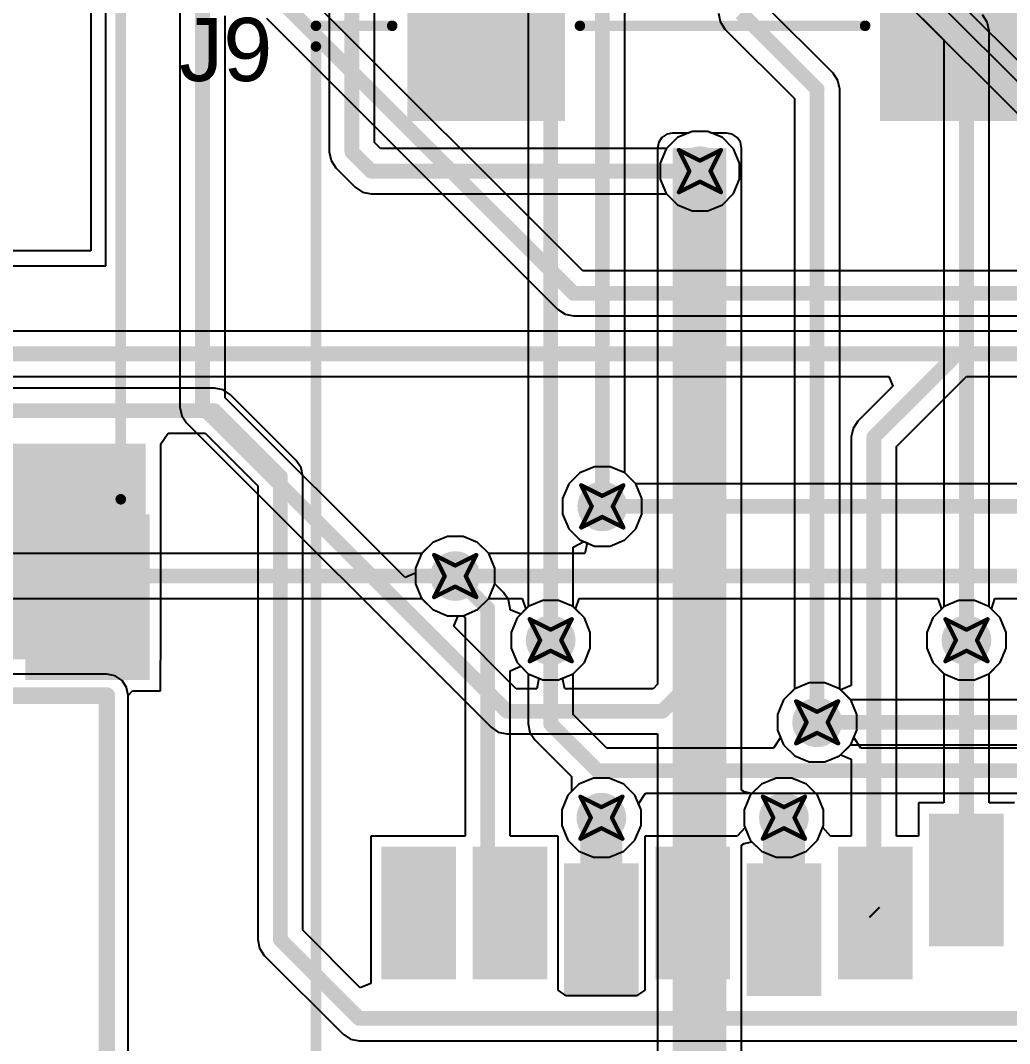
# Model space of a CAD drawing. Header units: inches. Extents: x -3 to 488, y -11 to 93.
# Drawn here: x 58.97 to 70.89, y -4.2 to 8.14 of the extents above; entities that cross this region are included whole.
import ezdxf

# ---------------------------------------------------------------- set-up
doc = ezdxf.new("R2010")
doc.units = ezdxf.units.IN
for name, color, linetype in [('Board Cutout', 216, 'Continuous'), ('Bottom Layer', 5, 'Continuous'), ('Drill Drawing', 1, 'Continuous'), ('Layer 1', 16, 'Continuous'), ('Layer 2', 76, 'Continuous'), ('Top Layer', 1, 'Continuous'), ('Top Overlay', 2, 'Continuous'), ('Top Paste', 8, 'Continuous'), ('Top Solder', 216, 'Continuous'), ('Via Holes', 16, 'Continuous')]:
    doc.layers.add(name, color=color, linetype=linetype)
doc.styles.add('Arial', font='', dxfattribs={"height": 0.2})
doc.styles.get('Arial').set_extended_font_data('Arial')

msp = doc.modelspace()

# ---------------------------------------------------------------- hatches: boundary and pattern name
at = {"layer": 'Bottom Layer'}
h = msp.add_hatch(color=5, dxfattribs=at)
edge = h.paths.add_edge_path()
edge.add_arc((67.158, 6.325), 0.3, 0, 360)
h = msp.add_hatch(color=5, dxfattribs=at)
edge = h.paths.add_edge_path()
edge.add_arc((65.981, 2.282), 0.3, 0, 360)
h = msp.add_hatch(color=5, dxfattribs=at)
edge = h.paths.add_edge_path()
edge.add_arc((64.209, 1.442), 0.3, 0, 360)
h = msp.add_hatch(color=5, dxfattribs=at)
edge = h.paths.add_edge_path()
edge.add_arc((65.359, 0.668), 0.3, 0, 360)
h = msp.add_hatch(color=5, dxfattribs=at)
edge = h.paths.add_edge_path()
edge.add_arc((70.37, 0.668), 0.3, 0, 360)
h = msp.add_hatch(color=5, dxfattribs=at)
edge = h.paths.add_edge_path()
edge.add_arc((68.57, -0.322), 0.3, 0, 360)
h = msp.add_hatch(color=5, dxfattribs=at)
edge = h.paths.add_edge_path()
edge.add_arc((65.97, -1.472), 0.3, 0, 360)
h = msp.add_hatch(color=5, dxfattribs=at)
edge = h.paths.add_edge_path()
edge.add_arc((68.17, -1.472), 0.3, 0, 360)
at = {"layer": 'Layer 1'}
h = msp.add_hatch(color=16, dxfattribs=at)
edge = h.paths.add_edge_path()
edge.add_arc((67.158, 6.325), 0.3, 0, 360)
h = msp.add_hatch(color=16, dxfattribs=at)
edge = h.paths.add_edge_path()
edge.add_arc((65.981, 2.282), 0.3, 0, 360)
h = msp.add_hatch(color=16, dxfattribs=at)
edge = h.paths.add_edge_path()
edge.add_arc((64.209, 1.442), 0.3, 0, 360)
h = msp.add_hatch(color=16, dxfattribs=at)
edge = h.paths.add_edge_path()
edge.add_arc((65.359, 0.668), 0.3, 0, 360)
h = msp.add_hatch(color=16, dxfattribs=at)
edge = h.paths.add_edge_path()
edge.add_arc((70.37, 0.668), 0.3, 0, 360)
h = msp.add_hatch(color=16, dxfattribs=at)
edge = h.paths.add_edge_path()
edge.add_arc((68.57, -0.322), 0.3, 0, 360)
h = msp.add_hatch(color=16, dxfattribs=at)
edge = h.paths.add_edge_path()
edge.add_arc((65.97, -1.472), 0.3, 0, 360)
h = msp.add_hatch(color=16, dxfattribs=at)
edge = h.paths.add_edge_path()
edge.add_arc((68.17, -1.472), 0.3, 0, 360)
at = {"layer": 'Layer 2'}
msp.add_hatch(color=76, dxfattribs=at).paths.add_polyline_path([(66.829, -5.436), (67.477, -5.436), (67.477, 6.604), (66.829, 6.604)])
h = msp.add_hatch(color=76, dxfattribs=at)
edge = h.paths.add_edge_path()
edge.add_arc((67.158, 6.325), 0.3, 0, 360)
h = msp.add_hatch(color=76, dxfattribs=at)
edge = h.paths.add_edge_path()
edge.add_arc((65.981, 2.282), 0.3, 0, 360)
h = msp.add_hatch(color=76, dxfattribs=at)
edge = h.paths.add_edge_path()
edge.add_arc((64.209, 1.442), 0.3, 0, 360)
h = msp.add_hatch(color=76, dxfattribs=at)
edge = h.paths.add_edge_path()
edge.add_arc((65.359, 0.668), 0.3, 0, 360)
h = msp.add_hatch(color=76, dxfattribs=at)
edge = h.paths.add_edge_path()
edge.add_arc((70.37, 0.668), 0.3, 0, 360)
h = msp.add_hatch(color=76, dxfattribs=at)
edge = h.paths.add_edge_path()
edge.add_arc((68.57, -0.322), 0.3, 0, 360)
h = msp.add_hatch(color=76, dxfattribs=at)
edge = h.paths.add_edge_path()
edge.add_arc((65.97, -1.472), 0.3, 0, 360)
h = msp.add_hatch(color=76, dxfattribs=at)
edge = h.paths.add_edge_path()
edge.add_arc((68.17, -1.472), 0.3, 0, 360)
at = {"layer": 'Top Layer'}
for points in [[(63.68, 8.378), (65.48, 8.378), (65.48, 6.978), (63.68, 6.978)], [(69.38, 8.378), (71.18, 8.378), (71.18, 6.978), (69.38, 6.978)], [(45.928, 0.437), (60.478, 0.437), (60.478, 3.037), (45.928, 3.037)], [(59.078, 2.137), (60.478, 2.137), (60.478, 0.237), (59.078, 0.237)], [(69.97, -1.472), (70.77, -1.472), (70.77, -2.972), (69.97, -2.972)], [(63.37, -1.872), (64.17, -1.872), (64.17, -3.372), (63.37, -3.372)], [(64.47, -1.872), (65.27, -1.872), (65.27, -3.372), (64.47, -3.372)], [(66.67, -1.872), (67.47, -1.872), (67.47, -3.372), (66.67, -3.372)], [(68.87, -1.872), (69.67, -1.872), (69.67, -3.372), (68.87, -3.372)], [(65.57, -2.072), (66.37, -2.072), (66.37, -3.572), (65.57, -3.572)], [(67.77, -2.072), (68.57, -2.072), (68.57, -3.572), (67.77, -3.572)]]:
    msp.add_hatch(color=1, dxfattribs=at).paths.add_polyline_path(points)
h = msp.add_hatch(color=1, dxfattribs=at)
edge = h.paths.add_edge_path()
edge.add_arc((67.158, 6.325), 0.3, 0, 360)
h = msp.add_hatch(color=1, dxfattribs=at)
edge = h.paths.add_edge_path()
edge.add_arc((65.981, 2.282), 0.3, 0, 360)
h = msp.add_hatch(color=1, dxfattribs=at)
edge = h.paths.add_edge_path()
edge.add_arc((64.209, 1.442), 0.3, 0, 360)
h = msp.add_hatch(color=1, dxfattribs=at)
edge = h.paths.add_edge_path()
edge.add_arc((65.359, 0.668), 0.3, 0, 360)
h = msp.add_hatch(color=1, dxfattribs=at)
edge = h.paths.add_edge_path()
edge.add_arc((70.37, 0.668), 0.3, 0, 360)
h = msp.add_hatch(color=1, dxfattribs=at)
edge = h.paths.add_edge_path()
edge.add_arc((68.57, -0.322), 0.3, 0, 360)
h = msp.add_hatch(color=1, dxfattribs=at)
edge = h.paths.add_edge_path()
edge.add_arc((65.97, -1.472), 0.3, 0, 360)
h = msp.add_hatch(color=1, dxfattribs=at)
edge = h.paths.add_edge_path()
edge.add_arc((68.17, -1.472), 0.3, 0, 360)
at = {"layer": 'Top Paste'}
for points in [[(63.68, 8.378), (65.48, 8.378), (65.48, 6.978), (63.68, 6.978)], [(69.38, 8.378), (71.18, 8.378), (71.18, 6.978), (69.38, 6.978)], [(59.078, 2.137), (60.478, 2.137), (60.478, 0.237), (59.078, 0.237)], [(69.97, -1.472), (70.77, -1.472), (70.77, -2.972), (69.97, -2.972)], [(63.37, -1.872), (64.17, -1.872), (64.17, -3.372), (63.37, -3.372)], [(64.47, -1.872), (65.27, -1.872), (65.27, -3.372), (64.47, -3.372)], [(66.67, -1.872), (67.47, -1.872), (67.47, -3.372), (66.67, -3.372)], [(68.87, -1.872), (69.67, -1.872), (69.67, -3.372), (68.87, -3.372)], [(65.57, -2.072), (66.37, -2.072), (66.37, -3.572), (65.57, -3.572)], [(67.77, -2.072), (68.57, -2.072), (68.57, -3.572), (67.77, -3.572)]]:
    msp.add_hatch(color=8, dxfattribs=at).paths.add_polyline_path(points)
at = {"layer": 'Top Solder'}
for points in [[(63.63, 8.428), (65.53, 8.428), (65.53, 6.928), (63.63, 6.928)], [(69.33, 8.428), (71.23, 8.428), (71.23, 6.928), (69.33, 6.928)], [(59.028, 2.187), (60.528, 2.187), (60.528, 0.187), (59.028, 0.187)], [(69.92, -1.422), (70.82, -1.422), (70.82, -3.022), (69.92, -3.022)], [(63.32, -1.822), (64.22, -1.822), (64.22, -3.422), (63.32, -3.422)], [(64.42, -1.822), (65.32, -1.822), (65.32, -3.422), (64.42, -3.422)], [(66.62, -1.822), (67.52, -1.822), (67.52, -3.422), (66.62, -3.422)], [(68.82, -1.822), (69.72, -1.822), (69.72, -3.422), (68.82, -3.422)], [(65.52, -2.022), (66.42, -2.022), (66.42, -3.622), (65.52, -3.622)], [(67.72, -2.022), (68.62, -2.022), (68.62, -3.622), (67.72, -3.622)]]:
    msp.add_hatch(color=216, dxfattribs=at).paths.add_polyline_path(points)
at = {"layer": 'Via Holes'}
h = msp.add_hatch(color=7, dxfattribs=at)
edge = h.paths.add_edge_path()
edge.add_arc((67.158, 6.325), 0.15, 0, 360)
h = msp.add_hatch(color=7, dxfattribs=at)
edge = h.paths.add_edge_path()
edge.add_arc((65.981, 2.282), 0.15, 0, 360)
h = msp.add_hatch(color=7, dxfattribs=at)
edge = h.paths.add_edge_path()
edge.add_arc((64.209, 1.442), 0.15, 0, 360)
h = msp.add_hatch(color=7, dxfattribs=at)
edge = h.paths.add_edge_path()
edge.add_arc((65.359, 0.668), 0.15, 0, 360)
h = msp.add_hatch(color=7, dxfattribs=at)
edge = h.paths.add_edge_path()
edge.add_arc((70.37, 0.668), 0.15, 0, 360)
h = msp.add_hatch(color=7, dxfattribs=at)
edge = h.paths.add_edge_path()
edge.add_arc((68.57, -0.322), 0.15, 0, 360)
h = msp.add_hatch(color=7, dxfattribs=at)
edge = h.paths.add_edge_path()
edge.add_arc((65.97, -1.472), 0.15, 0, 360)
h = msp.add_hatch(color=7, dxfattribs=at)
edge = h.paths.add_edge_path()
edge.add_arc((68.17, -1.472), 0.15, 0, 360)

# ---------------------------------------------------------------- linework, layer by layer
at = {"layer": 'Board Cutout', "const_width": 0.2}
for points in [[(0.01, 0), (60.01, 0)], [(60.01, -5.48), (60.01, 0)]]:
    msp.add_lwpolyline(points, dxfattribs=at)
at = {"layer": 'Board Cutout', "const_width": 0.1}
msp.add_lwpolyline([(59.96, 0, 1), (60.06, 0, 1)], format="xyb", close=True, dxfattribs=at)
msp.add_lwpolyline([(59.96, 0, 1), (60.06, 0, 1)], format="xyb", close=True, dxfattribs=at)
at = {"layer": 'Bottom Layer'}
for p, q in [((71.325, 7.321), (69.018, 9.628)), ((68.89, 9.5), (71.25, 7.14)), ((67.063, 6.802), (66.887, 6.73)), ((67.253, 6.802), (67.063, 6.802)), ((67.428, 6.73), (67.253, 6.802)), ((66.887, 6.73), (66.753, 6.595)), ((67.563, 6.595), (67.428, 6.73)), ((66.753, 6.595), (66.68, 6.42)), ((67.635, 6.42), (67.563, 6.595)), ((66.68, 6.42), (66.68, 6.23)), ((67.635, 6.23), (67.635, 6.42)), ((66.68, 6.23), (66.753, 6.054)), ((67.563, 6.054), (67.635, 6.23)), ((66.753, 6.054), (66.887, 5.92)), ((67.428, 5.92), (67.563, 6.054)), ((66.887, 5.92), (67.063, 5.847)), ((67.063, 5.847), (67.253, 5.847)), ((67.253, 5.847), (67.428, 5.92)), ((65.886, 2.76), (65.71, 2.687)), ((66.076, 2.76), (65.886, 2.76)), ((66.252, 2.687), (66.076, 2.76)), ((65.71, 2.687), (65.576, 2.553)), ((66.386, 2.553), (66.252, 2.687)), ((65.576, 2.553), (65.503, 2.377)), ((66.459, 2.377), (66.386, 2.553)), ((65.503, 2.377), (65.503, 2.187)), ((66.459, 2.187), (66.459, 2.377)), ((65.503, 2.187), (65.576, 2.012)), ((66.386, 2.012), (66.459, 2.187)), ((65.576, 2.012), (65.71, 1.877)), ((66.252, 1.877), (66.386, 2.012)), ((64.114, 1.92), (63.938, 1.847)), ((64.304, 1.92), (64.114, 1.92)), ((64.479, 1.847), (64.304, 1.92)), ((65.71, 1.877), (65.886, 1.804)), ((66.076, 1.804), (66.252, 1.877)), ((63.938, 1.847), (63.804, 1.713)), ((64.614, 1.713), (64.479, 1.847)), ((65.886, 1.804), (66.076, 1.804)), ((63.804, 1.713), (63.731, 1.537)), ((64.686, 1.537), (64.614, 1.713)), ((63.731, 1.537), (63.731, 1.347)), ((64.686, 1.347), (64.686, 1.537)), ((63.731, 1.347), (63.804, 1.171)), ((64.614, 1.171), (64.686, 1.347)), ((63.804, 1.171), (63.938, 1.037)), ((64.479, 1.037), (64.614, 1.171)), ((65.264, 1.146), (65.089, 1.073)), ((65.455, 1.146), (65.264, 1.146)), ((65.63, 1.073), (65.455, 1.146)), ((70.275, 1.146), (70.1, 1.073)), ((70.465, 1.146), (70.275, 1.146)), ((70.641, 1.073), (70.465, 1.146)), ((63.938, 1.037), (64.114, 0.964)), ((64.304, 0.964), (64.479, 1.037)), ((65.089, 1.073), (64.954, 0.939)), ((65.765, 0.939), (65.63, 1.073)), ((70.1, 1.073), (69.965, 0.939)), ((70.775, 0.939), (70.641, 1.073)), ((64.114, 0.964), (64.304, 0.964)), ((64.954, 0.939), (64.882, 0.763)), ((65.837, 0.763), (65.765, 0.939)), ((69.965, 0.939), (69.892, 0.763)), ((70.848, 0.763), (70.775, 0.939)), ((64.882, 0.763), (64.882, 0.573)), ((65.837, 0.573), (65.837, 0.763)), ((69.892, 0.763), (69.892, 0.573)), ((70.848, 0.573), (70.848, 0.763)), ((64.882, 0.573), (64.954, 0.398)), ((65.765, 0.398), (65.837, 0.573)), ((69.892, 0.573), (69.965, 0.398)), ((70.775, 0.398), (70.848, 0.573)), ((64.954, 0.398), (65.088, 0.264)), ((65.631, 0.264), (65.765, 0.398)), ((69.965, 0.398), (70.1, 0.263)), ((70.641, 0.263), (70.775, 0.398)), ((60.01, 0.259), (0.269, 0.259)), ((60.109, 0.239), (60.01, 0.259)), ((65.088, 0.264), (65.088, -0.341)), ((65.631, -0.229), (65.631, 0.264)), ((70.1, 0.263), (70.275, 0.19)), ((70.465, 0.19), (70.641, 0.263)), ((60.193, 0.183), (60.109, 0.239)), ((60.249, 0.099), (60.193, 0.183)), ((68.475, 0.155), (68.3, 0.083)), ((68.665, 0.155), (68.475, 0.155)), ((68.841, 0.083), (68.665, 0.155)), ((70.275, 0.19), (70.465, 0.19)), ((60.269, 0), (60.249, 0.099)), ((68.3, 0.083), (68.165, -0.052)), ((68.975, -0.052), (68.841, 0.083)), ((60.269, -5.478), (60.269, 0)), ((68.165, -0.052), (68.092, -0.227)), ((69.048, -0.227), (68.975, -0.052)), ((66.036, -0.633), (65.631, -0.229)), ((68.092, -0.227), (68.092, -0.417)), ((69.048, -0.417), (69.048, -0.227)), ((65.088, -0.341), (65.108, -0.445)), ((65.108, -0.445), (65.167, -0.534)), ((68.092, -0.417), (68.129, -0.506)), ((69.011, -0.506), (69.048, -0.417)), ((65.167, -0.534), (65.61, -0.977)), ((68.129, -0.506), (68.044, -0.633)), ((69.096, -0.633), (69.011, -0.506)), ((68.044, -0.633), (66.036, -0.633)), ((85.218, -0.633), (69.096, -0.633)), ((65.61, -0.977), (65.61, -1.156)), ((65.565, -1.201), (65.492, -1.377)), ((65.61, -1.156), (65.565, -1.201)), ((66.418, -1.304), (66.503, -1.177)), ((66.503, -1.177), (80.689, -1.177)), ((66.448, -1.377), (66.418, -1.304)), ((65.492, -1.377), (65.492, -1.567)), ((66.448, -1.567), (66.448, -1.377)), ((65.492, -1.567), (65.565, -1.743)), ((66.375, -1.743), (66.448, -1.567)), ((65.565, -1.743), (65.7, -1.877)), ((66.241, -1.877), (66.375, -1.743)), ((65.7, -1.877), (65.875, -1.95)), ((65.875, -1.95), (66.065, -1.95)), ((66.065, -1.95), (66.241, -1.877))]:
    msp.add_line(p, q, dxfattribs=at)
at = {"layer": 'Bottom Layer', "const_width": 0.178}
for points in [[(65.359, -0.341), (65.359, 0.668)], [(65.359, -0.341), (65.923, -0.905)], [(65.923, -0.905), (85.621, -0.905)]]:
    msp.add_lwpolyline(points, dxfattribs=at)
at = {"layer": 'Bottom Layer', "const_width": 0.0889}
for points in [[(65.315, 0.668, 1), (65.404, 0.668, 1)], [(65.315, -0.341, 1), (65.404, -0.341, 1)], [(65.315, -0.341, 1), (65.404, -0.341, 1)], [(65.879, -0.905, 1), (65.968, -0.905, 1)], [(65.879, -0.905, 1), (65.968, -0.905, 1)]]:
    msp.add_lwpolyline(points, format="xyb", close=True, dxfattribs=at)
at = {"layer": 'Drill Drawing', "const_width": 0.0508}
for points in [[(66.904, 6.579), (67.158, 6.452)], [(66.904, 6.579), (67.031, 6.325)], [(67.158, 6.452), (67.412, 6.579)], [(67.285, 6.325), (67.412, 6.579)], [(66.904, 6.071), (67.031, 6.325)], [(67.285, 6.325), (67.412, 6.071)], [(66.904, 6.071), (67.158, 6.198)], [(67.158, 6.198), (67.412, 6.071)], [(65.727, 2.536), (65.981, 2.409)], [(65.727, 2.536), (65.854, 2.282)], [(65.981, 2.409), (66.235, 2.536)], [(66.108, 2.282), (66.235, 2.536)], [(65.727, 2.028), (65.854, 2.282)], [(66.108, 2.282), (66.235, 2.028)], [(65.727, 2.028), (65.981, 2.155)], [(65.981, 2.155), (66.235, 2.028)], [(63.955, 1.696), (64.209, 1.569)], [(63.955, 1.696), (64.082, 1.442)], [(64.209, 1.569), (64.463, 1.696)], [(64.336, 1.442), (64.463, 1.696)], [(63.955, 1.188), (64.082, 1.442)], [(64.336, 1.442), (64.463, 1.188)], [(63.955, 1.188), (64.209, 1.315)], [(64.209, 1.315), (64.463, 1.188)], [(65.105, 0.922), (65.359, 0.795)], [(65.105, 0.922), (65.232, 0.668)], [(65.359, 0.795), (65.613, 0.922)], [(65.486, 0.668), (65.613, 0.922)], [(70.116, 0.922), (70.37, 0.795)], [(70.116, 0.922), (70.243, 0.668)], [(70.37, 0.795), (70.624, 0.922)], [(70.497, 0.668), (70.624, 0.922)], [(65.105, 0.414), (65.232, 0.668)], [(65.486, 0.668), (65.613, 0.414)], [(70.116, 0.414), (70.243, 0.668)], [(70.497, 0.668), (70.624, 0.414)], [(65.105, 0.414), (65.359, 0.541)], [(65.359, 0.541), (65.613, 0.414)], [(70.116, 0.414), (70.37, 0.541)], [(70.37, 0.541), (70.624, 0.414)], [(68.316, -0.068), (68.57, -0.195)], [(68.316, -0.068), (68.443, -0.322)], [(68.57, -0.195), (68.824, -0.068)], [(68.697, -0.322), (68.824, -0.068)], [(68.316, -0.576), (68.443, -0.322)], [(68.697, -0.322), (68.824, -0.576)], [(68.316, -0.576), (68.57, -0.449)], [(68.57, -0.449), (68.824, -0.576)], [(65.716, -1.218), (65.97, -1.345)], [(65.716, -1.218), (65.843, -1.472)], [(65.97, -1.345), (66.224, -1.218)], [(66.097, -1.472), (66.224, -1.218)], [(67.916, -1.218), (68.17, -1.345)], [(67.916, -1.218), (68.043, -1.472)], [(68.17, -1.345), (68.424, -1.218)], [(68.297, -1.472), (68.424, -1.218)], [(65.716, -1.726), (65.843, -1.472)], [(66.097, -1.472), (66.224, -1.726)], [(67.916, -1.726), (68.043, -1.472)], [(68.297, -1.472), (68.424, -1.726)], [(65.716, -1.726), (65.97, -1.599)], [(65.97, -1.599), (66.224, -1.726)], [(67.916, -1.726), (68.17, -1.599)], [(68.17, -1.599), (68.424, -1.726)]]:
    msp.add_lwpolyline(points, dxfattribs=at)
at = {"layer": 'Drill Drawing', "const_width": 0.0254}
for points in [[(66.891, 6.579, 1), (66.916, 6.579, 1)], [(66.891, 6.579, 1), (66.916, 6.579, 1)], [(67.399, 6.579, 1), (67.424, 6.579, 1)], [(67.399, 6.579, 1), (67.424, 6.579, 1)], [(67.145, 6.452, 1), (67.17, 6.452, 1)], [(67.145, 6.452, 1), (67.17, 6.452, 1)], [(67.018, 6.325, 1), (67.043, 6.325, 1)], [(67.018, 6.325, 1), (67.043, 6.325, 1)], [(67.272, 6.325, 1), (67.297, 6.325, 1)], [(67.272, 6.325, 1), (67.297, 6.325, 1)], [(67.145, 6.198, 1), (67.17, 6.198, 1)], [(67.145, 6.198, 1), (67.17, 6.198, 1)], [(66.891, 6.071, 1), (66.916, 6.071, 1)], [(66.891, 6.071, 1), (66.916, 6.071, 1)], [(67.399, 6.071, 1), (67.424, 6.071, 1)], [(67.399, 6.071, 1), (67.424, 6.071, 1)], [(65.714, 2.536, 1), (65.74, 2.536, 1)], [(65.714, 2.536, 1), (65.74, 2.536, 1)], [(66.222, 2.536, 1), (66.248, 2.536, 1)], [(66.222, 2.536, 1), (66.248, 2.536, 1)], [(65.968, 2.409, 1), (65.994, 2.409, 1)], [(65.968, 2.409, 1), (65.994, 2.409, 1)], [(65.841, 2.282, 1), (65.867, 2.282, 1)], [(65.841, 2.282, 1), (65.867, 2.282, 1)], [(66.095, 2.282, 1), (66.121, 2.282, 1)], [(66.095, 2.282, 1), (66.121, 2.282, 1)], [(65.968, 2.155, 1), (65.994, 2.155, 1)], [(65.968, 2.155, 1), (65.994, 2.155, 1)], [(65.714, 2.028, 1), (65.74, 2.028, 1)], [(65.714, 2.028, 1), (65.74, 2.028, 1)], [(66.222, 2.028, 1), (66.248, 2.028, 1)], [(66.222, 2.028, 1), (66.248, 2.028, 1)], [(63.942, 1.696, 1), (63.967, 1.696, 1)], [(63.942, 1.696, 1), (63.967, 1.696, 1)], [(64.45, 1.696, 1), (64.475, 1.696, 1)], [(64.45, 1.696, 1), (64.475, 1.696, 1)], [(64.196, 1.569, 1), (64.221, 1.569, 1)], [(64.196, 1.569, 1), (64.221, 1.569, 1)], [(64.069, 1.442, 1), (64.094, 1.442, 1)], [(64.069, 1.442, 1), (64.094, 1.442, 1)], [(64.323, 1.442, 1), (64.348, 1.442, 1)], [(64.323, 1.442, 1), (64.348, 1.442, 1)], [(64.196, 1.315, 1), (64.221, 1.315, 1)], [(64.196, 1.315, 1), (64.221, 1.315, 1)], [(63.942, 1.188, 1), (63.967, 1.188, 1)], [(63.942, 1.188, 1), (63.967, 1.188, 1)], [(64.45, 1.188, 1), (64.475, 1.188, 1)], [(64.45, 1.188, 1), (64.475, 1.188, 1)], [(65.093, 0.922, 1), (65.118, 0.922, 1)], [(65.093, 0.922, 1), (65.118, 0.922, 1)], [(65.601, 0.922, 1), (65.626, 0.922, 1)], [(65.601, 0.922, 1), (65.626, 0.922, 1)], [(70.104, 0.922, 1), (70.129, 0.922, 1)], [(70.104, 0.922, 1), (70.129, 0.922, 1)], [(70.612, 0.922, 1), (70.637, 0.922, 1)], [(70.612, 0.922, 1), (70.637, 0.922, 1)], [(65.347, 0.795, 1), (65.372, 0.795, 1)], [(65.347, 0.795, 1), (65.372, 0.795, 1)], [(70.358, 0.795, 1), (70.383, 0.795, 1)], [(70.358, 0.795, 1), (70.383, 0.795, 1)], [(65.22, 0.668, 1), (65.245, 0.668, 1)], [(65.22, 0.668, 1), (65.245, 0.668, 1)], [(65.474, 0.668, 1), (65.499, 0.668, 1)], [(65.474, 0.668, 1), (65.499, 0.668, 1)], [(70.231, 0.668, 1), (70.256, 0.668, 1)], [(70.231, 0.668, 1), (70.256, 0.668, 1)], [(70.485, 0.668, 1), (70.51, 0.668, 1)], [(70.485, 0.668, 1), (70.51, 0.668, 1)], [(65.347, 0.541, 1), (65.372, 0.541, 1)], [(65.347, 0.541, 1), (65.372, 0.541, 1)], [(70.358, 0.541, 1), (70.383, 0.541, 1)], [(70.358, 0.541, 1), (70.383, 0.541, 1)], [(65.093, 0.414, 1), (65.118, 0.414, 1)], [(65.093, 0.414, 1), (65.118, 0.414, 1)], [(65.601, 0.414, 1), (65.626, 0.414, 1)], [(65.601, 0.414, 1), (65.626, 0.414, 1)], [(70.104, 0.414, 1), (70.129, 0.414, 1)], [(70.104, 0.414, 1), (70.129, 0.414, 1)], [(70.612, 0.414, 1), (70.637, 0.414, 1)], [(70.612, 0.414, 1), (70.637, 0.414, 1)], [(68.304, -0.068, 1), (68.329, -0.068, 1)], [(68.304, -0.068, 1), (68.329, -0.068, 1)], [(68.812, -0.068, 1), (68.837, -0.068, 1)], [(68.812, -0.068, 1), (68.837, -0.068, 1)], [(68.558, -0.195, 1), (68.583, -0.195, 1)], [(68.558, -0.195, 1), (68.583, -0.195, 1)], [(68.431, -0.322, 1), (68.456, -0.322, 1)], [(68.431, -0.322, 1), (68.456, -0.322, 1)], [(68.685, -0.322, 1), (68.71, -0.322, 1)], [(68.685, -0.322, 1), (68.71, -0.322, 1)], [(68.558, -0.449, 1), (68.583, -0.449, 1)], [(68.558, -0.449, 1), (68.583, -0.449, 1)], [(68.304, -0.576, 1), (68.329, -0.576, 1)], [(68.304, -0.576, 1), (68.329, -0.576, 1)], [(68.812, -0.576, 1), (68.837, -0.576, 1)], [(68.812, -0.576, 1), (68.837, -0.576, 1)], [(65.704, -1.218, 1), (65.729, -1.218, 1)], [(65.704, -1.218, 1), (65.729, -1.218, 1)], [(66.212, -1.218, 1), (66.237, -1.218, 1)], [(66.212, -1.218, 1), (66.237, -1.218, 1)], [(67.904, -1.218, 1), (67.929, -1.218, 1)], [(67.904, -1.218, 1), (67.929, -1.218, 1)], [(68.412, -1.218, 1), (68.437, -1.218, 1)], [(68.412, -1.218, 1), (68.437, -1.218, 1)], [(65.958, -1.345, 1), (65.983, -1.345, 1)], [(65.958, -1.345, 1), (65.983, -1.345, 1)], [(68.158, -1.345, 1), (68.183, -1.345, 1)], [(68.158, -1.345, 1), (68.183, -1.345, 1)], [(65.831, -1.472, 1), (65.856, -1.472, 1)], [(65.831, -1.472, 1), (65.856, -1.472, 1)], [(66.085, -1.472, 1), (66.11, -1.472, 1)], [(66.085, -1.472, 1), (66.11, -1.472, 1)], [(68.031, -1.472, 1), (68.056, -1.472, 1)], [(68.031, -1.472, 1), (68.056, -1.472, 1)], [(68.285, -1.472, 1), (68.31, -1.472, 1)], [(68.285, -1.472, 1), (68.31, -1.472, 1)], [(65.958, -1.599, 1), (65.983, -1.599, 1)], [(65.958, -1.599, 1), (65.983, -1.599, 1)], [(68.158, -1.599, 1), (68.183, -1.599, 1)], [(68.158, -1.599, 1), (68.183, -1.599, 1)], [(65.704, -1.726, 1), (65.729, -1.726, 1)], [(65.704, -1.726, 1), (65.729, -1.726, 1)], [(66.212, -1.726, 1), (66.237, -1.726, 1)], [(66.212, -1.726, 1), (66.237, -1.726, 1)], [(67.904, -1.726, 1), (67.929, -1.726, 1)], [(67.904, -1.726, 1), (67.929, -1.726, 1)], [(68.412, -1.726, 1), (68.437, -1.726, 1)], [(68.412, -1.726, 1), (68.437, -1.726, 1)]]:
    msp.add_lwpolyline(points, format="xyb", close=True, dxfattribs=at)
at = {"layer": 'Layer 1'}
for p, q in [((69.186, 8.819), (72.463, 5.542)), ((65.748, 5.123), (62.318, 8.553)), ((61.934, 8.169), (65.443, 4.659)), ((67.063, 6.802), (66.887, 6.73)), ((67.253, 6.802), (67.063, 6.802)), ((67.428, 6.73), (67.253, 6.802)), ((66.887, 6.73), (66.753, 6.595)), ((67.563, 6.595), (67.428, 6.73)), ((66.753, 6.595), (66.68, 6.42)), ((67.635, 6.42), (67.563, 6.595)), ((66.68, 6.42), (66.68, 6.23)), ((67.635, 6.23), (67.635, 6.42)), ((66.68, 6.23), (66.753, 6.054)), ((67.563, 6.054), (67.635, 6.23)), ((66.753, 6.054), (66.887, 5.92)), ((67.428, 5.92), (67.563, 6.054)), ((66.887, 5.92), (67.063, 5.847)), ((67.063, 5.847), (67.253, 5.847)), ((67.253, 5.847), (67.428, 5.92)), ((109.961, 5.123), (65.748, 5.123)), ((65.443, 4.659), (65.443, 4.659)), ((65.443, 4.659), (65.532, 4.6)), ((65.532, 4.6), (65.636, 4.579)), ((65.636, 4.579), (65.636, 4.579)), ((65.636, 4.579), (101.096, 4.579)), ((65.886, 2.76), (65.71, 2.687)), ((66.076, 2.76), (65.886, 2.76)), ((66.252, 2.687), (66.076, 2.76)), ((65.71, 2.687), (65.576, 2.553)), ((66.385, 2.554), (66.252, 2.687)), ((65.576, 2.553), (65.503, 2.377)), ((71.426, 2.554), (66.385, 2.554)), ((65.503, 2.377), (65.503, 2.187)), ((65.503, 2.187), (65.576, 2.012)), ((65.576, 2.012), (65.71, 1.877)), ((64.114, 1.92), (63.938, 1.847)), ((64.304, 1.92), (64.114, 1.92)), ((64.479, 1.847), (64.304, 1.92)), ((65.71, 1.877), (65.798, 1.841)), ((63.938, 1.847), (63.805, 1.714)), ((64.612, 1.714), (64.479, 1.847)), ((65.798, 1.841), (65.772, 1.714)), ((63.805, 1.714), (50.975, 1.714)), ((65.772, 1.714), (64.612, 1.714)), ((50.863, 1.17), (63.805, 1.17)), ((63.805, 1.17), (63.938, 1.037)), ((64.479, 1.037), (64.612, 1.17)), ((64.612, 1.17), (65.016, 1.17)), ((65.016, 1.17), (65.059, 1.043)), ((65.66, 1.043), (65.703, 1.17)), ((65.703, 1.17), (70.027, 1.17)), ((70.027, 1.17), (70.07, 1.043)), ((70.671, 1.043), (70.713, 1.17)), ((70.713, 1.17), (71.211, 1.17)), ((63.938, 1.037), (64.114, 0.964)), ((64.304, 0.964), (64.479, 1.037)), ((65.059, 1.043), (64.954, 0.939)), ((65.765, 0.939), (65.66, 1.043)), ((70.07, 1.043), (69.965, 0.939)), ((70.775, 0.939), (70.671, 1.043)), ((64.114, 0.964), (64.304, 0.964)), ((64.954, 0.939), (64.882, 0.763)), ((65.837, 0.763), (65.765, 0.939)), ((69.965, 0.939), (69.892, 0.763)), ((70.848, 0.763), (70.775, 0.939)), ((64.882, 0.763), (64.882, 0.573)), ((65.837, 0.573), (65.837, 0.763)), ((69.892, 0.763), (69.892, 0.573)), ((70.848, 0.573), (70.848, 0.763)), ((64.882, 0.573), (64.954, 0.398)), ((65.765, 0.398), (65.837, 0.573)), ((69.892, 0.573), (69.965, 0.398)), ((70.775, 0.398), (70.848, 0.573)), ((64.954, 0.398), (65.089, 0.263)), ((65.63, 0.263), (65.765, 0.398)), ((69.965, 0.398), (70.1, 0.263)), ((70.641, 0.263), (70.775, 0.398)), ((60.01, 0.259), (0.269, 0.259)), ((60.109, 0.239), (60.01, 0.259)), ((65.089, 0.263), (65.264, 0.19)), ((65.455, 0.19), (65.63, 0.263)), ((70.1, 0.263), (70.275, 0.19)), ((70.465, 0.19), (70.641, 0.263)), ((60.193, 0.183), (60.109, 0.239)), ((60.249, 0.099), (60.193, 0.183)), ((65.264, 0.19), (65.455, 0.19)), ((68.475, 0.155), (68.3, 0.083)), ((68.665, 0.155), (68.475, 0.155)), ((68.841, 0.083), (68.665, 0.155)), ((70.275, 0.19), (70.465, 0.19)), ((60.269, 0), (60.249, 0.099)), ((68.3, 0.083), (68.165, -0.052)), ((68.974, -0.051), (68.841, 0.083)), ((60.269, -5.478), (60.269, 0)), ((68.165, -0.052), (68.092, -0.227)), ((80.205, -0.051), (68.974, -0.051)), ((68.092, -0.227), (68.092, -0.417)), ((68.092, -0.417), (68.165, -0.593)), ((68.165, -0.593), (68.3, -0.727)), ((68.841, -0.727), (68.974, -0.594)), ((68.974, -0.594), (85.095, -0.594)), ((68.3, -0.727), (68.475, -0.8)), ((68.665, -0.8), (68.841, -0.727)), ((68.475, -0.8), (68.665, -0.8)), ((67.9, -1.067), (67.765, -1.201)), ((68.075, -0.994), (67.9, -1.067)), ((68.265, -0.994), (68.075, -0.994)), ((68.441, -1.067), (68.265, -0.994)), ((68.575, -1.201), (68.441, -1.067)), ((67.765, -1.201), (67.692, -1.377)), ((68.648, -1.377), (68.575, -1.201)), ((67.692, -1.377), (67.692, -1.567)), ((68.648, -1.567), (68.648, -1.377)), ((67.692, -1.567), (67.765, -1.743)), ((68.575, -1.743), (68.648, -1.567)), ((67.765, -1.743), (67.9, -1.877)), ((68.441, -1.877), (68.575, -1.743)), ((67.9, -1.877), (68.075, -1.95)), ((68.075, -1.95), (68.265, -1.95)), ((68.265, -1.95), (68.441, -1.877))]:
    msp.add_line(p, q, dxfattribs=at)
at = {"layer": 'Layer 1', "const_width": 0.178}
for points in [[(57.619, 20.771), (72.655, 5.735)], [(60.279, 18.796), (72.629, 6.446)], [(61.84, 8.647), (65.636, 4.851)], [(65.636, 4.851), (120.472, 4.851)], [(65.981, 2.282), (71.426, 2.282)], [(50.863, 1.442), (64.209, 1.442)], [(64.209, 1.442), (71.323, 1.442)], [(68.57, -0.322), (116.024, -0.322)]]:
    msp.add_lwpolyline(points, dxfattribs=at)
at = {"layer": 'Layer 1', "const_width": 0.0889}
for points in [[(65.591, 4.851, 1), (65.68, 4.851, 1)], [(65.591, 4.851, 1), (65.68, 4.851, 1)], [(65.937, 2.282, 1), (66.026, 2.282, 1)], [(64.164, 1.442, 1), (64.253, 1.442, 1)], [(64.164, 1.442, 1), (64.253, 1.442, 1)], [(68.526, -0.322, 1), (68.615, -0.322, 1)]]:
    msp.add_lwpolyline(points, format="xyb", close=True, dxfattribs=at)
at = {"layer": 'Layer 2'}
for p, q in [((59.816, 10.421), (59.816, 5.363)), ((59.997, 5.182), (59.997, 10.421)), ((60.891, 10.439), (60.891, 3.48)), ((65.088, 10.439), (65.088, 1.072)), ((66.253, 2.686), (66.253, 10.439)), ((69.186, 8.819), (70.098, 7.907)), ((68.763, 7.506), (67.924, 8.344)), ((61.435, 3.593), (61.435, 8.197)), ((67.38, 8.232), (67.401, 8.128)), ((70.621, 8.123), (70.563, 8.212)), ((67.401, 8.128), (67.459, 8.039)), ((67.459, 8.039), (68.298, 7.201)), ((70.642, 8.019), (70.621, 8.123)), ((70.098, 7.907), (70.098, 1.072)), ((70.642, 1.072), (70.642, 8.019)), ((70.642, 8.019), (70.642, 8.019)), ((68.821, 7.417), (68.763, 7.506)), ((68.842, 7.313), (68.821, 7.417)), ((68.842, 0.081), (68.842, 7.313)), ((68.298, 7.201), (68.298, 0.081)), ((67.063, 6.802), (67.021, 6.785)), ((67.253, 6.802), (67.063, 6.802)), ((67.294, 6.785), (67.253, 6.802)), ((66.661, 6.673), (66.647, 6.604)), ((66.7, 6.732), (66.661, 6.673)), ((66.759, 6.771), (66.7, 6.732)), ((66.829, 6.785), (66.759, 6.771)), ((67.021, 6.785), (66.829, 6.785)), ((67.477, 6.785), (67.294, 6.785)), ((67.546, 6.771), (67.477, 6.785)), ((67.605, 6.732), (67.546, 6.771)), ((67.645, 6.673), (67.605, 6.732)), ((67.658, 6.604), (67.645, 6.673)), ((66.647, 6.604), (66.647, 0.137)), ((67.658, -1.142), (67.658, 6.604)), ((59.816, 5.363), (52.746, 5.363)), ((52.565, 5.182), (59.997, 5.182)), ((63.604, 1.424), (61.435, 3.593)), ((60.891, 3.48), (60.912, 3.376)), ((60.912, 3.376), (60.971, 3.288)), ((60.971, 3.288), (64.64, -0.381)), ((66.386, 2.553), (66.253, 2.686)), ((66.459, 2.377), (66.386, 2.553)), ((66.459, 2.187), (66.459, 2.377)), ((66.386, 2.012), (66.459, 2.187)), ((66.252, 1.877), (66.386, 2.012)), ((64.114, 1.92), (63.938, 1.847)), ((64.304, 1.92), (64.114, 1.92)), ((64.479, 1.847), (64.304, 1.92)), ((65.631, 1.79), (65.758, 1.857)), ((65.758, 1.857), (65.886, 1.804)), ((66.076, 1.804), (66.252, 1.877)), ((63.938, 1.847), (63.804, 1.713)), ((64.614, 1.713), (64.479, 1.847)), ((65.631, 1.072), (65.631, 1.79)), ((65.886, 1.804), (66.076, 1.804)), ((63.804, 1.713), (63.731, 1.537)), ((64.686, 1.537), (64.614, 1.713)), ((63.731, 1.537), (63.731, 1.477)), ((64.686, 1.347), (64.686, 1.537)), ((63.731, 1.477), (63.604, 1.424)), ((64.614, 1.171), (64.686, 1.347)), ((64.479, 1.037), (64.614, 1.171)), ((64.304, 0.964), (64.479, 1.037)), ((65.088, 1.072), (64.954, 0.939)), ((65.765, 0.939), (65.631, 1.072)), ((70.098, 1.072), (69.965, 0.939)), ((70.775, 0.939), (70.642, 1.072)), ((64.191, 0.837), (64.243, 0.964)), ((64.243, 0.964), (64.304, 0.964)), ((64.954, 0.939), (64.882, 0.763)), ((65.837, 0.763), (65.765, 0.939)), ((69.965, 0.939), (69.892, 0.763)), ((70.848, 0.763), (70.775, 0.939)), ((64.945, 0.083), (64.191, 0.837)), ((64.882, 0.763), (64.882, 0.573)), ((65.837, 0.573), (65.837, 0.763)), ((69.892, 0.763), (69.892, 0.573)), ((70.848, 0.573), (70.848, 0.763)), ((64.882, 0.573), (64.954, 0.398)), ((65.765, 0.398), (65.837, 0.573)), ((69.892, 0.573), (69.965, 0.398)), ((70.775, 0.398), (70.848, 0.573)), ((64.954, 0.398), (65.089, 0.263)), ((65.63, 0.263), (65.765, 0.398)), ((69.965, 0.398), (70.1, 0.263)), ((70.641, 0.263), (70.775, 0.398)), ((60.01, 0.259), (0.269, 0.259)), ((60.109, 0.239), (60.01, 0.259)), ((65.089, 0.263), (65.217, 0.21)), ((65.502, 0.21), (65.63, 0.263)), ((70.1, 0.263), (70.275, 0.19)), ((70.465, 0.19), (70.641, 0.263)), ((60.193, 0.183), (60.109, 0.239)), ((60.249, 0.099), (60.193, 0.183)), ((65.217, 0.21), (65.191, 0.083)), ((65.528, 0.083), (65.502, 0.21)), ((66.647, 0.137), (66.593, 0.083)), ((70.275, 0.19), (70.465, 0.19)), ((60.269, 0), (60.249, 0.099)), ((65.191, 0.083), (64.945, 0.083)), ((66.593, 0.083), (65.528, 0.083)), ((68.298, 0.081), (68.165, -0.052)), ((68.975, -0.052), (68.842, 0.081)), ((60.269, -5.478), (60.269, 0)), ((68.165, -0.052), (68.092, -0.227)), ((69.048, -0.227), (68.975, -0.052)), ((68.092, -0.227), (68.092, -0.417)), ((69.048, -0.417), (69.048, -0.227)), ((64.64, -0.381), (64.64, -0.381)), ((64.64, -0.381), (64.728, -0.44)), ((64.728, -0.44), (64.832, -0.461)), ((64.832, -0.461), (66.647, -0.461)), ((66.647, -0.461), (66.647, -5.436)), ((68.092, -0.417), (68.165, -0.593)), ((68.975, -0.593), (69.048, -0.417)), ((68.165, -0.593), (68.3, -0.727)), ((68.841, -0.727), (68.975, -0.593)), ((68.3, -0.727), (68.475, -0.8)), ((68.665, -0.8), (68.841, -0.727)), ((68.475, -0.8), (68.665, -0.8)), ((65.7, -1.067), (65.565, -1.201)), ((65.875, -0.994), (65.7, -1.067)), ((66.065, -0.994), (65.875, -0.994)), ((66.241, -1.067), (66.065, -0.994)), ((66.375, -1.201), (66.241, -1.067)), ((67.9, -1.067), (67.785, -1.181)), ((68.075, -0.994), (67.9, -1.067)), ((68.265, -0.994), (68.075, -0.994)), ((68.441, -1.067), (68.265, -0.994)), ((68.575, -1.201), (68.441, -1.067)), ((65.565, -1.201), (65.492, -1.377)), ((66.448, -1.377), (66.375, -1.201)), ((67.69, -1.16), (67.658, -1.142)), ((67.785, -1.181), (67.69, -1.16)), ((68.648, -1.377), (68.575, -1.201)), ((65.492, -1.377), (65.492, -1.567)), ((66.448, -1.567), (66.448, -1.377)), ((68.648, -1.567), (68.648, -1.377)), ((65.492, -1.567), (65.565, -1.743)), ((66.375, -1.743), (66.448, -1.567)), ((68.575, -1.743), (68.648, -1.567)), ((65.565, -1.743), (65.7, -1.877)), ((66.241, -1.877), (66.375, -1.743)), ((67.658, -1.802), (67.69, -1.784)), ((67.658, -5.436), (67.658, -1.802)), ((67.69, -1.784), (67.785, -1.763)), ((67.785, -1.763), (67.9, -1.877)), ((68.441, -1.877), (68.575, -1.743)), ((65.7, -1.877), (65.875, -1.95)), ((65.875, -1.95), (66.065, -1.95)), ((66.065, -1.95), (66.241, -1.877)), ((67.9, -1.877), (68.075, -1.95)), ((68.075, -1.95), (68.265, -1.95)), ((68.265, -1.95), (68.441, -1.877))]:
    msp.add_line(p, q, dxfattribs=at)
at = {"layer": 'Layer 2', "const_width": 0.178}
for points in [[(61.163, 3.48), (61.163, 25.774)], [(65.359, 0.668), (65.359, 25.42)], [(65.981, 2.282), (65.981, 21.397)], [(68.548, 9.841), (70.37, 8.019)], [(67.652, 8.232), (68.57, 7.313)], [(70.37, 0.668), (70.37, 8.019)], [(68.57, -0.322), (68.57, 7.313)], [(61.163, 3.48), (64.832, -0.189)], [(67.129, 0.234), (67.129, 1.309)], [(66.706, -0.189), (67.129, 0.234)], [(64.832, -0.189), (66.706, -0.189)]]:
    msp.add_lwpolyline(points, dxfattribs=at)
at = {"layer": 'Layer 2', "const_width": 0.0889}
for points in [[(70.326, 8.019, 1), (70.415, 8.019, 1)], [(70.326, 8.019, 1), (70.415, 8.019, 1)], [(68.526, 7.313, 1), (68.615, 7.313, 1)], [(68.526, 7.313, 1), (68.615, 7.313, 1)], [(61.119, 3.48, 1), (61.208, 3.48, 1)], [(61.119, 3.48, 1), (61.208, 3.48, 1)], [(65.937, 2.282, 1), (66.026, 2.282, 1)], [(67.084, 1.309, 1), (67.173, 1.309, 1)], [(65.315, 0.668, 1), (65.404, 0.668, 1)], [(70.326, 0.668, 1), (70.415, 0.668, 1)], [(67.084, 0.234, 1), (67.173, 0.234, 1)], [(67.084, 0.234, 1), (67.173, 0.234, 1)], [(64.788, -0.189, 1), (64.877, -0.189, 1)], [(64.788, -0.189, 1), (64.877, -0.189, 1)], [(66.661, -0.189, 1), (66.75, -0.189, 1)], [(66.661, -0.189, 1), (66.75, -0.189, 1)], [(68.526, -0.322, 1), (68.615, -0.322, 1)]]:
    msp.add_lwpolyline(points, format="xyb", close=True, dxfattribs=at)
at = {"layer": 'Top Layer'}
for p, q in [((62.691, 8.287), (62.691, 6.557)), ((63.235, 6.669), (63.235, 8.287)), ((67.063, 6.802), (66.887, 6.73)), ((67.253, 6.802), (67.063, 6.802)), ((67.428, 6.73), (67.253, 6.802)), ((63.308, 6.597), (63.235, 6.669)), ((66.887, 6.73), (66.754, 6.597)), ((67.563, 6.595), (67.428, 6.73)), ((62.691, 6.557), (62.712, 6.452)), ((66.754, 6.597), (63.308, 6.597)), ((67.635, 6.42), (67.563, 6.595)), ((62.712, 6.452), (62.771, 6.364)), ((67.635, 6.23), (67.635, 6.42)), ((62.771, 6.364), (63.003, 6.132)), ((67.563, 6.054), (67.635, 6.23)), ((63.003, 6.132), (63.091, 6.073)), ((63.091, 6.073), (63.195, 6.053)), ((63.195, 6.053), (66.754, 6.053)), ((66.754, 6.053), (66.887, 5.92)), ((67.428, 5.92), (67.563, 6.054)), ((66.887, 5.92), (67.063, 5.847)), ((67.063, 5.847), (67.253, 5.847)), ((67.253, 5.847), (67.428, 5.92)), ((101.09, 4.394), (58.688, 4.394)), ((58.576, 3.85), (69.435, 3.85)), ((69.435, 3.85), (69.484, 3.733)), ((69.526, 3.006), (70.37, 3.85)), ((70.37, 3.85), (84.686, 3.85)), ((61.307, 3.709), (52.46, 3.709)), ((61.411, 3.688), (61.307, 3.709)), ((69.484, 3.733), (69.062, 3.311)), ((61.499, 3.629), (61.411, 3.688)), ((62.293, 2.835), (61.499, 3.629)), ((69.003, 3.223), (68.982, 3.119)), ((69.062, 3.311), (69.003, 3.223)), ((60.659, 3.038), (60.748, 3.165)), ((60.748, 3.165), (61.194, 3.165)), ((61.194, 3.165), (61.828, 2.531)), ((68.982, 3.119), (68.982, 0.121)), ((60.659, 3.037), (60.659, 3.038)), ((60.659, 0.437), (60.659, 3.037)), ((69.526, -1.694), (69.526, 3.006)), ((62.352, 2.747), (62.293, 2.835)), ((62.293, 2.835), (62.293, 2.835)), ((62.372, 2.643), (62.352, 2.747)), ((65.886, 2.76), (65.71, 2.687)), ((66.076, 2.76), (65.886, 2.76)), ((66.252, 2.687), (66.076, 2.76)), ((62.372, -2.829), (62.372, 2.643)), ((65.71, 2.687), (65.576, 2.553)), ((66.386, 2.553), (66.252, 2.687)), ((61.828, 2.531), (61.828, -2.942)), ((65.576, 2.553), (65.503, 2.377)), ((66.459, 2.377), (66.386, 2.553)), ((65.503, 2.377), (65.503, 2.187)), ((66.459, 2.187), (66.459, 2.377)), ((65.503, 2.187), (65.576, 2.012)), ((66.386, 2.012), (66.459, 2.187)), ((65.576, 2.012), (65.71, 1.877)), ((66.252, 1.877), (66.386, 2.012)), ((64.114, 1.92), (63.938, 1.847)), ((64.304, 1.92), (64.114, 1.92)), ((64.479, 1.847), (64.304, 1.92)), ((65.71, 1.877), (65.886, 1.804)), ((66.076, 1.804), (66.252, 1.877)), ((63.938, 1.847), (63.804, 1.713)), ((64.614, 1.713), (64.479, 1.847)), ((65.886, 1.804), (66.076, 1.804)), ((63.804, 1.713), (63.731, 1.537)), ((64.686, 1.537), (64.614, 1.713)), ((63.731, 1.537), (63.731, 1.347)), ((64.686, 1.349), (64.686, 1.537)), ((63.731, 1.347), (63.804, 1.171)), ((64.792, 1.244), (64.686, 1.349)), ((64.851, 1.155), (64.792, 1.244)), ((64.792, 1.244), (64.792, 1.244)), ((63.804, 1.171), (63.938, 1.037)), ((64.871, 1.051), (64.851, 1.155)), ((65.264, 1.146), (65.089, 1.073)), ((65.455, 1.146), (65.264, 1.146)), ((65.63, 1.073), (65.455, 1.146)), ((70.275, 1.146), (70.1, 1.073)), ((70.465, 1.146), (70.275, 1.146)), ((70.641, 1.073), (70.465, 1.146)), ((63.938, 1.037), (64.114, 0.964)), ((64.871, 1.035), (64.871, 1.051)), ((64.871, 1.051), (64.871, 1.051)), ((64.998, 0.983), (64.871, 1.035)), ((65.089, 1.073), (64.998, 0.983)), ((65.765, 0.939), (65.63, 1.073)), ((70.1, 1.073), (69.965, 0.939)), ((70.775, 0.939), (70.641, 1.073)), ((64.114, 0.964), (64.302, 0.964)), ((64.302, 0.964), (64.328, 0.939)), ((64.328, 0.939), (64.328, -1.694)), ((65.837, 0.763), (65.765, 0.939)), ((69.965, 0.939), (69.892, 0.763)), ((70.848, 0.763), (70.775, 0.939)), ((65.837, 0.573), (65.837, 0.763)), ((69.892, 0.763), (69.892, 0.573)), ((70.848, 0.573), (70.848, 0.763)), ((65.765, 0.398), (65.837, 0.573)), ((69.892, 0.573), (69.965, 0.398)), ((70.775, 0.398), (70.848, 0.573)), ((60.656, 0.419), (60.659, 0.437)), ((60.656, 0.059), (60.656, 0.419)), ((65.63, 0.263), (65.765, 0.398)), ((69.965, 0.398), (70.098, 0.264)), ((70.642, 0.264), (70.775, 0.398)), ((64.871, 0.301), (64.998, 0.354)), ((64.871, -1.694), (64.871, 0.301)), ((64.998, 0.354), (65.089, 0.263)), ((65.089, 0.263), (65.264, 0.19)), ((65.455, 0.19), (65.63, 0.263)), ((70.098, 0.264), (70.098, -1.294)), ((70.642, -1.294), (70.642, 0.264)), ((65.264, 0.19), (65.455, 0.19)), ((68.475, 0.155), (68.3, 0.083)), ((68.665, 0.155), (68.475, 0.155)), ((68.841, 0.083), (68.665, 0.155)), ((60.269, 0), (60.318, 0.059)), ((60.318, 0.059), (60.656, 0.059)), ((68.3, 0.083), (68.165, -0.052)), ((68.855, 0.068), (68.841, 0.083)), ((68.982, 0.121), (68.855, 0.068)), ((60.269, -5.478), (60.269, 0)), ((68.165, -0.052), (68.092, -0.227)), ((68.092, -0.227), (68.092, -0.417)), ((68.092, -0.417), (68.165, -0.593)), ((68.165, -0.593), (68.3, -0.727)), ((68.3, -0.727), (68.475, -0.8)), ((68.665, -0.8), (68.841, -0.727)), ((68.841, -0.727), (68.855, -0.713)), ((68.855, -0.713), (68.982, -0.766)), ((68.475, -0.8), (68.665, -0.8)), ((68.982, -0.766), (68.982, -1.694)), ((67.9, -1.067), (67.765, -1.201)), ((68.075, -0.994), (67.9, -1.067)), ((68.265, -0.994), (68.075, -0.994)), ((68.441, -1.067), (68.265, -0.994)), ((68.575, -1.201), (68.441, -1.067)), ((67.765, -1.201), (67.692, -1.377)), ((68.648, -1.377), (68.575, -1.201)), ((70.098, -1.294), (69.792, -1.294)), ((69.792, -1.294), (69.792, -1.694)), ((70.948, -1.294), (70.642, -1.294)), ((67.692, -1.377), (67.692, -1.567)), ((68.648, -1.567), (68.648, -1.377)), ((67.702, -1.589), (67.608, -1.694)), ((67.692, -1.567), (67.702, -1.589)), ((68.639, -1.589), (68.648, -1.567)), ((68.733, -1.694), (68.639, -1.589)), ((64.328, -1.694), (63.192, -1.694)), ((63.192, -1.694), (63.192, -3.47)), ((65.448, -1.694), (64.871, -1.694)), ((65.448, -3.493), (65.448, -1.694)), ((67.608, -1.694), (66.492, -1.694)), ((66.492, -1.694), (66.492, -3.55)), ((68.982, -1.694), (68.733, -1.694)), ((69.792, -1.694), (69.526, -1.694)), ((63.065, -3.522), (62.372, -2.829)), ((61.828, -2.942), (61.849, -3.046)), ((61.849, -3.046), (61.908, -3.134)), ((61.908, -3.134), (62.858, -4.084)), ((63.192, -3.47), (63.065, -3.522)), ((65.448, -3.55), (65.448, -3.493)), ((65.546, -3.62), (65.448, -3.55)), ((66.492, -3.55), (66.395, -3.62)), ((66.395, -3.62), (65.546, -3.62)), ((62.858, -4.084), (62.946, -4.143)), ((62.946, -4.143), (63.05, -4.164)), ((63.05, -4.164), (67.39, -4.164)), ((67.39, -4.164), (67.39, -4.164)), ((67.39, -4.164), (67.39, -4.164)), ((67.39, -4.164), (82.641, -4.164))]:
    msp.add_line(p, q, dxfattribs=at)
for points, const_width in [([(62.963, 6.557), (62.963, 8.694)], 0.178), ([(62.963, 6.557), (63.195, 6.325)], 0.178), ([(63.195, 6.325), (67.158, 6.325)], 0.178), ([(58.576, 4.122), (70.258, 4.122)], 0.178), ([(69.254, 3.119), (70.258, 4.122)], 0.178), ([(70.258, 4.122), (101.494, 4.122)], 0.178), ([(50.413, 3.437), (61.307, 3.437)], 0.178), ([(61.307, 3.437), (62.1, 2.643)], 0.178), ([(69.254, -2.606), (69.254, 3.119)], 0.178), ([(62.1, -2.942), (62.1, 2.643)], 0.178), ([(64.209, 1.442), (64.599, 1.051)], 0.178), ([(64.599, -2.351), (64.599, 1.051)], 0.178), ([(70.37, -2.222), (70.37, 0.668)], 0.178), ([(65.97, -2.822), (65.97, -1.472)], 0.508), ([(68.17, -2.822), (68.17, -1.472)], 0.508), ([(64.599, -2.351), (64.87, -2.622)], 0.178), ([(67.07, -3.572), (67.07, -2.622)], 0.178), ([(69.254, -2.606), (69.27, -2.622)], 0.178), ([(62.1, -2.942), (63.05, -3.892)], 0.178), ([(67.07, -3.572), (67.39, -3.892)], 0.178), ([(63.05, -3.892), (67.39, -3.892)], 0.178), ([(67.39, -3.892), (82.641, -3.892)], 0.178)]:
    msp.add_lwpolyline(points, dxfattribs=dict(at, const_width=const_width))
for points, const_width in [([(62.919, 6.557, 1), (63.008, 6.557, 1)], 0.0889), ([(62.919, 6.557, 1), (63.008, 6.557, 1)], 0.0889), ([(63.151, 6.325, 1), (63.24, 6.325, 1)], 0.0889), ([(63.151, 6.325, 1), (63.24, 6.325, 1)], 0.0889), ([(67.113, 6.325, 1), (67.202, 6.325, 1)], 0.0889), ([(70.213, 4.122, 1), (70.302, 4.122, 1)], 0.0889), ([(70.213, 4.122, 1), (70.302, 4.122, 1)], 0.0889), ([(70.213, 4.122, 1), (70.302, 4.122, 1)], 0.0889), ([(61.262, 3.437, 1), (61.351, 3.437, 1)], 0.0889), ([(61.262, 3.437, 1), (61.351, 3.437, 1)], 0.0889), ([(69.21, 3.119, 1), (69.299, 3.119, 1)], 0.0889), ([(69.21, 3.119, 1), (69.299, 3.119, 1)], 0.0889), ([(62.056, 2.643, 1), (62.145, 2.643, 1)], 0.0889), ([(62.056, 2.643, 1), (62.145, 2.643, 1)], 0.0889), ([(64.164, 1.442, 1), (64.253, 1.442, 1)], 0.0889), ([(64.555, 1.051, 1), (64.644, 1.051, 1)], 0.0889), ([(64.555, 1.051, 1), (64.644, 1.051, 1)], 0.0889), ([(70.326, 0.668, 1), (70.415, 0.668, 1)], 0.0889), ([(65.843, -1.472, 1), (66.097, -1.472, 1)], 0.254), ([(68.043, -1.472, 1), (68.297, -1.472, 1)], 0.254), ([(70.326, -2.222, 1), (70.415, -2.222, 1)], 0.0889), ([(64.555, -2.351, 1), (64.644, -2.351, 1)], 0.0889), ([(64.555, -2.351, 1), (64.644, -2.351, 1)], 0.0889), ([(64.826, -2.622, 1), (64.915, -2.622, 1)], 0.0889), ([(65.843, -2.822, 1), (66.097, -2.822, 1)], 0.254), ([(67.026, -2.622, 1), (67.115, -2.622, 1)], 0.0889), ([(68.043, -2.822, 1), (68.297, -2.822, 1)], 0.254), ([(69.21, -2.606, 1), (69.299, -2.606, 1)], 0.0889), ([(69.21, -2.606, 1), (69.299, -2.606, 1)], 0.0889), ([(69.226, -2.622, 1), (69.315, -2.622, 1)], 0.0889), ([(62.056, -2.942, 1), (62.145, -2.942, 1)], 0.0889), ([(62.056, -2.942, 1), (62.145, -2.942, 1)], 0.0889), ([(67.026, -3.572, 1), (67.115, -3.572, 1)], 0.0889), ([(67.026, -3.572, 1), (67.115, -3.572, 1)], 0.0889), ([(63.006, -3.892, 1), (63.095, -3.892, 1)], 0.0889), ([(63.006, -3.892, 1), (63.095, -3.892, 1)], 0.0889), ([(67.346, -3.892, 1), (67.435, -3.892, 1)], 0.0889), ([(67.346, -3.892, 1), (67.435, -3.892, 1)], 0.0889), ([(67.346, -3.892, 1), (67.435, -3.892, 1)], 0.0889)]:
    msp.add_lwpolyline(points, format="xyb", close=True, dxfattribs=dict(at, const_width=const_width))
at = {"layer": 'Top Overlay', "const_width": 0.127}
for points in [[(60.178, 2.368), (60.178, 15.638)], [(62.53, 8.078), (63.449, 8.078)], [(62.53, 7.828), (62.53, 8.078)], [(65.711, 8.078), (69.149, 8.078)], [(62.53, -4.291), (62.53, 7.828)]]:
    msp.add_lwpolyline(points, dxfattribs=at)
at = {"layer": 'Top Overlay', "const_width": 0.0635}
for points in [[(62.499, 8.078, 1), (62.562, 8.078, 1)], [(62.499, 8.078, 1), (62.562, 8.078, 1)], [(63.417, 8.078, 1), (63.481, 8.078, 1)], [(65.68, 8.078, 1), (65.743, 8.078, 1)], [(69.117, 8.078, 1), (69.181, 8.078, 1)], [(62.499, 7.828, 1), (62.562, 7.828, 1)], [(62.499, 7.828, 1), (62.562, 7.828, 1)], [(60.146, 2.368, 1), (60.21, 2.368, 1)]]:
    msp.add_lwpolyline(points, format="xyb", close=True, dxfattribs=at)

# ---------------------------------------------------------------- texts
at = {"layer": 'Top Overlay', "style": 'Arial'}
msp.add_text('J9', height=0.762, dxfattribs=at).set_placement((60.881, 7.411))

doc.saveas('drawing.dxf')
